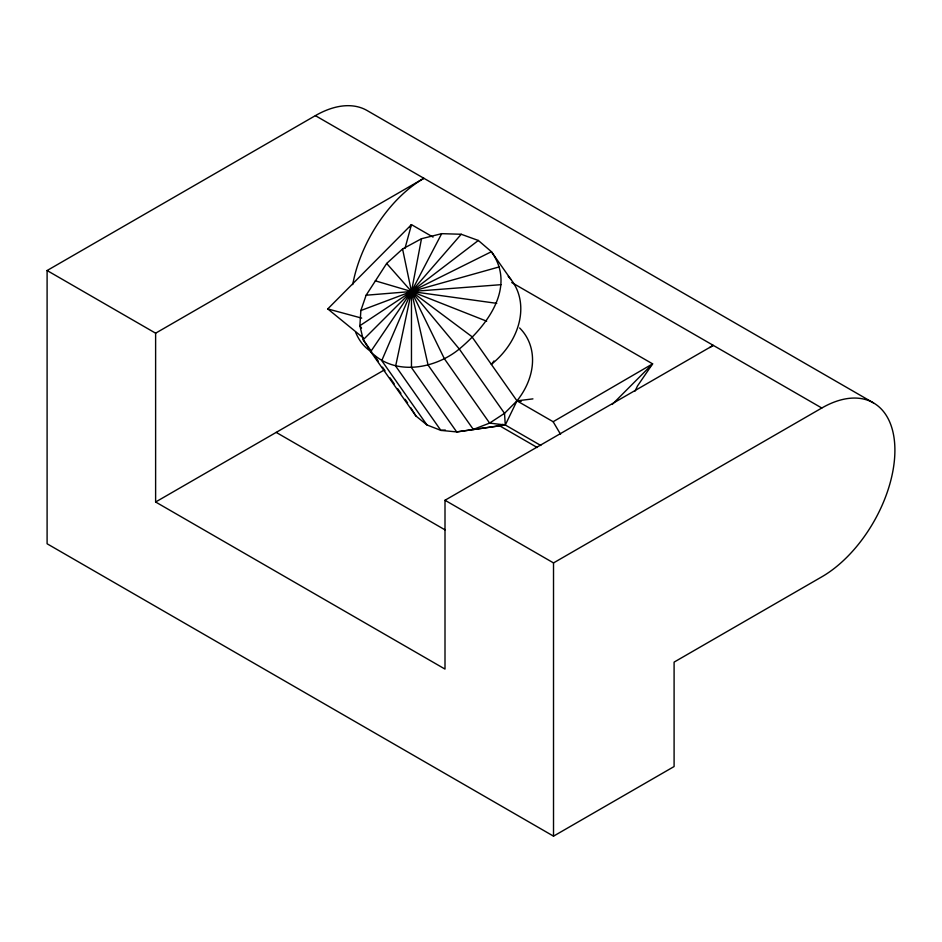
<?xml version="1.0" encoding="UTF-8"?>
<svg xmlns="http://www.w3.org/2000/svg" width="942" height="942" viewBox="0 0 942 942"><rect width="100%" height="100%" fill="white"/><g stroke="black" fill="none" stroke-linecap="round" stroke-linejoin="round"><path stroke-width="1.41" d="M511.011 279.574L491.418 251.702L478.336 240.469L461.227 234.264L441.668 233.663L421.486 238.726L402.564 248.982L386.667 263.454L366.12 295.223L360.868 310.53L359.879 325.72L363.235 339.744L370.689 351.649L415.905 415.975L426.962 424.96L440.868 430.388L456.682 431.919L505.289 424.995L540.826 445.507M421.486 238.726L411.466 291.514L395.652 366.061L440.868 430.388L445.26 430.023M441.668 233.663L411.466 291.514L370.689 351.649C394.498 376.329 434.933 369.017 459.296 349.011C486.861 325.967 516.781 287.275 491.418 251.702L411.466 291.514L360.868 310.53M404.966 248.488L411.466 224.632L433.037 237.09M635.038 391.107L637.475 386.008L652.618 363.859L511.73 282.518M519.631 327.969A68.213 53.788 -35.1 0 1 516.97 400.845L505.289 424.995L456.682 431.919L411.466 367.592L411.466 291.514L402.564 248.982M409.876 226.963L411.466 224.632L327.757 308.917L363.07 337.731M461.227 234.264L411.466 291.514L363.235 339.744L371.607 351.66M532.937 398.878L516.97 400.845L504.512 413.338L489.616 423.088L473.308 429.422L428.092 365.096L411.466 291.514L386.667 263.454M612.229 404.436L652.618 363.859L553.142 421.722L516.97 400.845L471.754 336.518L411.466 291.514L375.293 280.822M478.336 240.469L411.466 291.514L359.879 325.72L361.551 328.099M315.382 115.642L821.801 408.016A103.373 59.687 -60 0 1 894.9 450.229A103.373 59.687 -60 0 1 821.801 576.834L674.095 662.12L674.095 766.541L553.519 836.155L47.1 543.769L47.1 270.531L315.382 115.642A103.373 59.687 -60 0 1 367.074 110.52L873.493 402.905M47.1 270.531L155.618 333.185L423.9 178.297A103.373 59.687 -60 0 0 352.72 284.614M155.618 333.185L155.618 502.004L384.43 369.9M155.618 502.004L445.001 669.079L445.001 500.261L713.282 345.373A103.373 59.687 -60 0 0 709.715 347.527M445.001 500.261L553.519 562.916L821.801 408.016M499.236 266.904L411.466 291.514L366.12 295.223M496.505 425.725L505.289 424.995L504.512 413.338L459.296 349.011L411.466 291.514L381.745 360.633L426.962 424.96M501.062 284.672L411.466 291.514L444.4 358.761L489.616 423.088L505.289 424.995L502.38 424.995M516.97 400.845L521.326 401.21M502.404 424.701L505.289 424.995L502.439 424.383M496.74 303.348L411.466 291.514L486.649 321.175M327.757 308.917L361.704 318.125M499.13 425.513L537.211 447.497M276.194 432.39L445.001 529.851M374.951 356.417L378.307 361.186M382.487 367.144L385.007 370.712M390.023 377.86L394.215 383.818M397.559 388.587L400.915 393.356M405.095 399.302L407.615 402.882M410.688 407.639L415.905 415.975M553.142 421.722L560.561 434.297M553.519 562.916L553.519 836.155M371.007 351.507A103.373 59.687 -60 0 1 355.546 332.09M493.961 360.951A68.213 53.788 -35.1 0 1 491.347 364.389A70.744 55.79 -35.1 0 0 508.209 276.359"/></g></svg>
